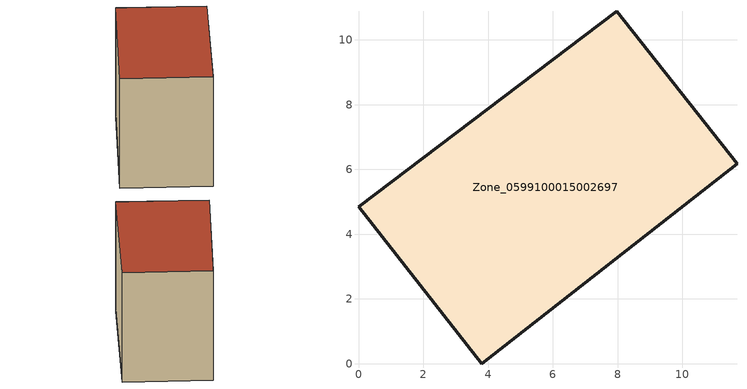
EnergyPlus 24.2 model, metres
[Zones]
Zone_0599100015002697
 floor ground (C_G): 11.69,6.17 3.81,0 0,4.84 7.98,10.88 z0.88
 wall outside (C_F): 3.81,0 11.69,6.17 7.98,10.88 0,4.84 3.81,0 z0.88:9.03
 roof outside (C_R): 7.98,10.88 0,4.84 3.81,0 11.69,6.17 z9.03
[BUILDING]
Pand.0599100015002697: North Axis=0; Terrain=City; Loads Convergence Tolerance Value=0.04; Temperature Convergence Tolerance Value=0.4; Solar Distribution=FullExterior; Maximum Number of Warmup Days=25; Minimum Number of Warmup Days=1
[Site:Location]
Rotterdam.The.Hague.AP_ZH_NLD Design_Conditions: Latitude=51.96; Longitude=4.45; Time Zone=1; Elevation=-4.5
[SITE:GROUNDTEMPERATURE:BUILDINGSURFACE]
18, 18, 18, 18, 18, 18, 18, 18, 18, 18, 18, 18
[MATERIAL] Thermal Absorptance=0.9; Solar Absorptance=0.7; Visible Absorptance=0.7
Name | Roughness | Thickness | Conductivity | Density | Specific Heat
G.TC.1965-1974 | MediumSmooth | 0.15 | 0.882353 | 540 | 1210
F.TC.1965-1974 | Rough | 0.3 | 0.697674 | 1920 | 840
R.TC.1965-1974 | MediumRough | 0.2 | 0.232558 | 1500 | 1000
[CONSTRUCTION]
C_G: G.TC.1965-1974
C_F: F.TC.1965-1974
C_R: R.TC.1965-1974
[ZONE]
Zone_0599100015002697: Type=1; Multiplier=1; Ceiling Height=Autocalculate; Volume=Autocalculate; Floor Area=autocalculate; Part of Total Floor Area=Yes
[ZONEINFILTRATION:DESIGNFLOWRATE]
Infil_Zone_0599100015002697: Zone or ZoneList or Space or SpaceList=Zone_0599100015002697; Schedule=AlwaysOn; Design Flow Rate Calculation Method=Flow/Area; Flow Rate per Floor Area=0.003; Constant Term Coefficient=1; Temperature Term Coefficient=0; Velocity Term Coefficient=0; Velocity Squared Term Coefficient=0
[HVACTEMPLATE:ZONE:IDEALLOADSAIRSYSTEM]
Zone_0599100015002697: Maximum Heating Supply Air Temperature=50; Minimum Cooling Supply Air Temperature=13; Maximum Heating Supply Air Humidity Ratio=0.0156; Minimum Cooling Supply Air Humidity Ratio=0.0077; Heating Limit=NoLimit; Cooling Limit=NoLimit; Dehumidification Control Type=ConstantSensibleHeatRatio; Cooling Sensible Heat Ratio=0.7; Dehumidification Setpoint=60; Humidification Control Type=None; Humidification Setpoint=30; Outdoor Air Method=None; Outdoor Air Flow Rate per Person=0.00944; Outdoor Air Flow Rate per Zone Floor Area=0; Outdoor Air Flow Rate per Zone=0; Demand Controlled Ventilation Type=None; Outdoor Air Economizer Type=NoEconomizer; Heat Recovery Type=None; Sensible Heat Recovery Effectiveness=0.7; Latent Heat Recovery Effectiveness=0.65
[ZONECONTROL:THERMOSTAT]
ThermostatControl_Zone_0599100015002697: Zone or ZoneList=Zone_0599100015002697; Control Type Schedule=DualSetpointControlType; Control 1=Thermostat_Zone_0599100015002697; Temperature Difference Between Cutout And Setpoint=0
[THERMOSTATSETPOINT:DUALSETPOINT]
Thermostat_Zone_0599100015002697: Heating Setpoint Temperature Schedule=HeatingSetpoint_Zone_0599100015002697; Cooling Setpoint Temperature Schedule=CoolingSetpoint_Zone_0599100015002697
[SCHEDULE:COMPACT]
HeatingSetpoint_Zone_0599100015002697: Through: 12/31, For: AllDays, Until: 24:00, 21
CoolingSetpoint_Zone_0599100015002697: Through: 12/31, For: AllDays, Until: 24:00, 24
DualSetpointControlType: Through: 12/31, For: AllDays, Until: 24:00, 4
AlwaysOn: Through: 12/31, For: AllDays, Until: 24:00, 1
